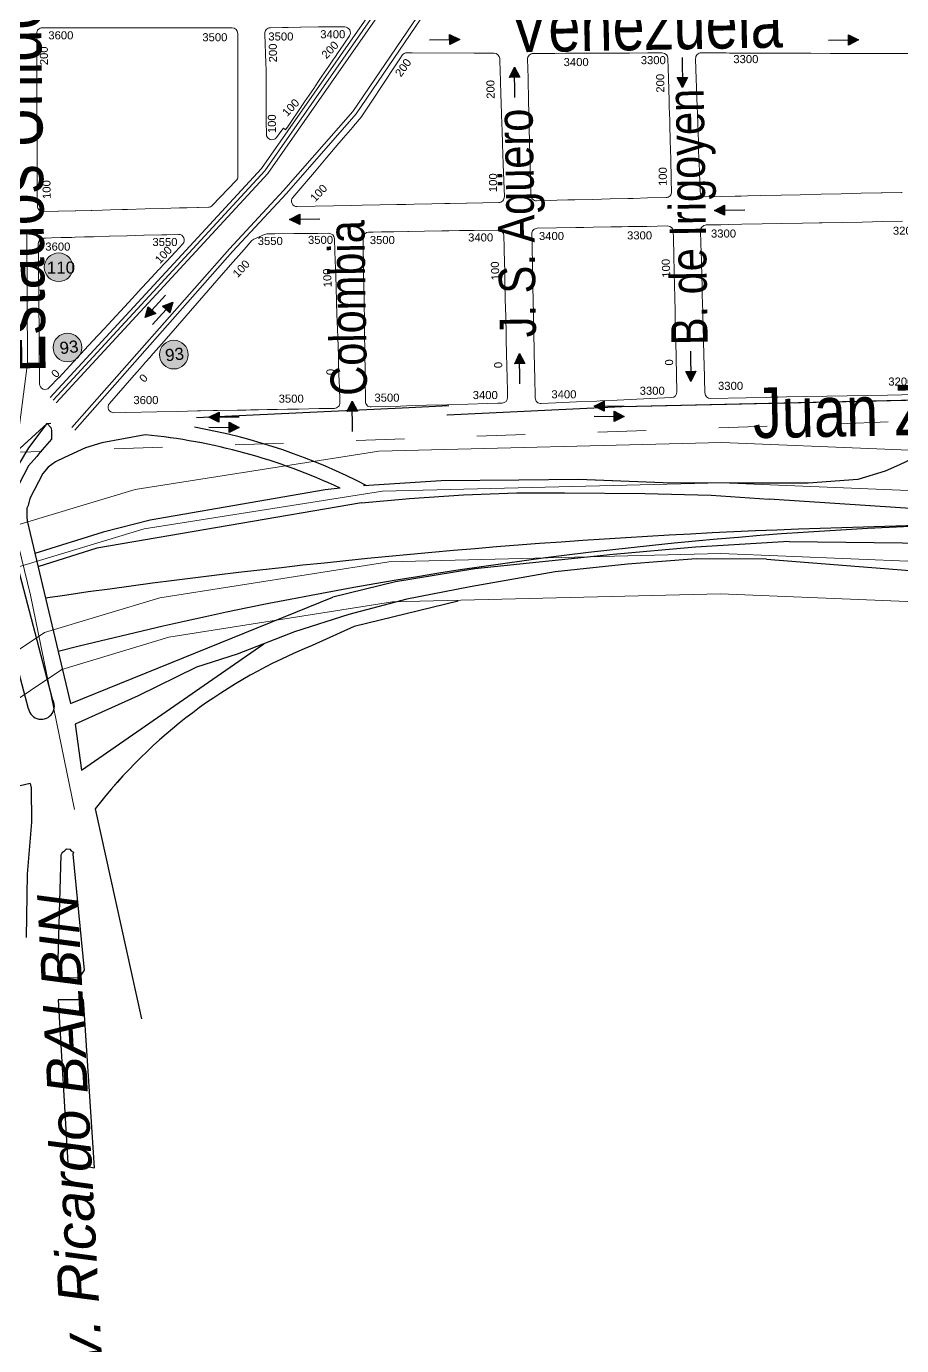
# Model space of a CAD drawing. Header units: millimetres. Extents: x 11558 to 23675, y 49449 to 61482.
# Drawn here: x 16971 to 17405, y 52905 to 53560 of the extents above; entities that cross this region are included whole.
import ezdxf

# ---------------------------------------------------------------- set-up
doc = ezdxf.new("R2010")
doc.units = ezdxf.units.MM
doc.linetypes.add('ACAD_ISO03W100', pattern=[30, 12, -18])
for name, color, linetype in [('0. autopistas', 254, 'Continuous'), ('0. plano base - nombres calles', 22, 'Continuous'), ('0. Plano Base - PLANO', 254, 'Continuous'), ('0. Plano base - sentido calles', 253, 'Continuous'), ('0.BARRIOS - DIVISIÓN', 12, 'ACAD_ISO03W100'), ('7. puesta en valor CC la lucila', 212, 'Continuous'), ('numeración', 7, 'Continuous')]:
    doc.layers.add(name, color=color, linetype=linetype)
for name, color, linetype, true_color in [('Linea 110 - 1 Vuelta', 7, 'Continuous', 0x0000a8), ('Linea 110 - 2 Vuelta', 7, 'Continuous', 0x3838ff), ('Linea 117 ida', 7, 'Continuous', 0x5c5c5c), ('Linea 117 vuelta', 7, 'Continuous', 0xdb0000), ('Linea 28 ida', 7, 'Continuous', 0x1c825b), ('Linea 28 vuelta', 7, 'Continuous', 0x26cd1d), ('Linea 41 Munro', 7, 'Continuous', 0xa3a300), ('Linea 41 San Cristobal', 7, 'Continuous', 0xe67300), ('Linea 67 REGRESO', 7, 'Continuous', 0xe03800), ('Linea 93 IDA', 7, 'Continuous', 0x0f8a48), ('Linea 93 VUELTA', 7, 'Continuous', 0xfecc66)]:
    doc.layers.add(name, color=color, linetype=linetype, true_color=true_color)
doc.layers.get('7. puesta en valor CC la lucila').off()
doc.styles.add('ROMAND', font='', dxfattribs={"width": 4})
doc.styles.get("Standard").update_dxf_attribs({"font": 'arial.ttf'})
doc.styles.get('ROMAND').set_extended_font_data('Arial', italic=True)

# ---------------------------------------------------------------- blocks, each defined once
blk = doc.blocks.new('MANZANAS')
at = {"layer": '0. Plano Base - PLANO', "color": 0, "linetype": 'Continuous', "lineweight": 5}
blk.add_line((5637734.18, 6176172.81), (5637802.72, 6176091), dxfattribs=at)
for points in [[(5637948.34, 6176628.75), (5637948.05, 6176628.59), (5637939.66, 6176623.98), (5637939.26, 6176623.76), (5637930.63, 6176619.03), (5637921.89, 6176614.23), (5637913.12, 6176609.42), (5637904.11, 6176604.47), (5637895.8, 6176599.91), (5637886.89, 6176595.02), (5637881.11, 6176591.85), (5637878.37, 6176590.34), (5637875.77, 6176588.91), (5637869.89, 6176585.69), (5637863, 6176581.9, -0.41118), (5637859.21, 6176582.98), (5637854.63, 6176591.13), (5637852.17, 6176595.5), (5637851.62, 6176596.48), (5637848.7, 6176601.67), (5637847.11, 6176604.5), (5637842.57, 6176612.56), (5637838.34, 6176620.08), (5637836.66, 6176623.07), (5637834.51, 6176626.89), (5637833.8, 6176628.15), (5637831.86, 6176631.6), (5637826.91, 6176640.41, -0.425018), (5637828.07, 6176644.27), (5637838.35, 6176649.56), (5637839.1, 6176649.95), (5637840.57, 6176650.7), (5637849.61, 6176655.36), (5637858.49, 6176659.93), (5637867.56, 6176664.6), (5637876.39, 6176669.15), (5637885.09, 6176673.63), (5637894.21, 6176678.33), (5637903.14, 6176682.93), (5637903.51, 6176683.12), (5637903.83, 6176683.28), (5637912.72, 6176687.86), (5637921.52, 6176692.39)], [(5638013.16, 6176549.75), (5637988.25, 6176536.19), (5637979.59, 6176531.48), (5637970.75, 6176526.67), (5637961.8, 6176521.8), (5637953.07, 6176517.04), (5637944.26, 6176512.25), (5637940.64, 6176510.28), (5637937.72, 6176508.69), (5637937.52, 6176508.58), (5637935.59, 6176507.53), (5637926.71, 6176502.7), (5637911.25, 6176494.28, -0.412095), (5637907.46, 6176495.38), (5637900.56, 6176507.83), (5637898.67, 6176511.25), (5637897.09, 6176514.11), (5637896.24, 6176515.64), (5637894.38, 6176519), (5637892.05, 6176523.22), (5637888.01, 6176530.5), (5637883.85, 6176538.03), (5637881.47, 6176542.31), (5637879.8, 6176545.34), (5637875.68, 6176552.77), (5637871.51, 6176560.3), (5637868.47, 6176565.79, -0.416394), (5637869.58, 6176569.61), (5637870.67, 6176570.2), (5637876, 6176573.1), (5637879.15, 6176574.81), (5637885.19, 6176578.1), (5637893.97, 6176582.88), (5637902.58, 6176587.56), (5637911.55, 6176592.44), (5637918.89, 6176596.43), (5637920.1, 6176597.09), (5637928.89, 6176601.88), (5637937.51, 6176606.56), (5637946.53, 6176611.47), (5637955.21, 6176616.2)]]:
    blk.add_lwpolyline(points, format="xyb", dxfattribs=at)
for points in [[(5637845.69, 6176572.55), (5637837.66, 6176568.13), (5637831.35, 6176564.64), (5637829.46, 6176563.6), (5637829.12, 6176563.42), (5637828.99, 6176563.34), (5637821.32, 6176559.11), (5637813.79, 6176554.95), (5637806.1, 6176550.71), (5637802.97, 6176548.98), (5637798.31, 6176546.42), (5637795.67, 6176544.96), (5637795.55, 6176544.89), (5637789.44, 6176541.52, -0.414527), (5637785.64, 6176542.62), (5637782.23, 6176548.81), (5637777.76, 6176556.93), (5637773.28, 6176565.06), (5637773.24, 6176565.14), (5637769.32, 6176572.26), (5637768.51, 6176573.75), (5637763.17, 6176583.44), (5637761.32, 6176586.8), (5637759.5, 6176590.12), (5637757.5, 6176593.74), (5637753.08, 6176601.76, -0.420021), (5637754.24, 6176605.59), (5637759.2, 6176608.2), (5637763.78, 6176610.6), (5637768.73, 6176613.2), (5637777.78, 6176617.95), (5637778.72, 6176618.44), (5637787.31, 6176622.95), (5637795.78, 6176627.4), (5637796.5, 6176627.77), (5637804.55, 6176632), (5637810.94, 6176635.36, -0.407513), (5637814.69, 6176634.23), (5637817.12, 6176629.85), (5637819.35, 6176625.83), (5637819.54, 6176625.5), (5637824.82, 6176615.97), (5637826.31, 6176613.28), (5637826.35, 6176613.21), (5637827.94, 6176610.34), (5637829.55, 6176607.45), (5637830.07, 6176606.51), (5637830.68, 6176605.41), (5637834.42, 6176598.67), (5637838.96, 6176590.48), (5637843.65, 6176582.01), (5637843.89, 6176581.58), (5637846.78, 6176576.36, -0.414765)], [(5637740.68, 6176595.65), (5637744.24, 6176589.32), (5637744.43, 6176589), (5637745.29, 6176587.46), (5637745.85, 6176586.47), (5637746.74, 6176584.89), (5637747.1, 6176584.26), (5637748.53, 6176581.72), (5637749.15, 6176580.63), (5637754.12, 6176571.78), (5637756.7, 6176567.19), (5637758.1, 6176564.85), (5637761.51, 6176558.64), (5637766.37, 6176550.02), (5637774.3, 6176535.92, -0.418001), (5637773.2, 6176532.09), (5637759.28, 6176524.5), (5637759.18, 6176524.44), (5637751.92, 6176520.48), (5637749.63, 6176519.23), (5637744.01, 6176516.16), (5637736.4, 6176512.01), (5637732.77, 6176510.03), (5637728.84, 6176507.88), (5637721.35, 6176503.8), (5637713.64, 6176499.59), (5637709.05, 6176497.08), (5637685.44, 6176484.2, -0.647081), (5637681.37, 6176487.28), (5637685.07, 6176503.31), (5637687.11, 6176512.15), (5637689.29, 6176521.6), (5637689.35, 6176521.86), (5637690.1, 6176525.09), (5637691.68, 6176531.95), (5637691.81, 6176532.53), (5637693.13, 6176538.21), (5637694.61, 6176552.35), (5637694.67, 6176552.89), (5637696.82, 6176573.35), (5637696.97, 6176574.83, -0.253283), (5637698.48, 6176577.03), (5637699.8, 6176577.71), (5637700.87, 6176578.26), (5637727.98, 6176592.16), (5637736.96, 6176596.76, -0.402715)], [(5637662.97, 6176517.57), (5637662.71, 6176515.38), (5637661.4, 6176515.62), (5637661.19, 6176514.3), (5637660.49, 6176509.91, -0.720749), (5637655.24, 6176509.05), (5637652.34, 6176514.56), (5637651.99, 6176515.23), (5637651.89, 6176515.42), (5637644.43, 6176529.73), (5637644.37, 6176529.82), (5637642.79, 6176532.75), (5637642.31, 6176533.62), (5637642.22, 6176533.79), (5637640.22, 6176537.61), (5637639, 6176539.93), (5637638.89, 6176540.12), (5637636.41, 6176544.46), (5637634.25, 6176548.25), (5637631.55, 6176552.97, -0.420924), (5637632.65, 6176556.83), (5637637.99, 6176559.72), (5637638.64, 6176560.07), (5637640.38, 6176561.01), (5637645.74, 6176563.91), (5637645.93, 6176564.02), (5637653.66, 6176568.2), (5637656.88, 6176569.86), (5637663.78, 6176573.41), (5637665.23, 6176574.16, -0.600641), (5637669.3, 6176571.35), (5637668.26, 6176562.54), (5637668.16, 6176561.69), (5637667.78, 6176558.44), (5637667.65, 6176557.35), (5637667.23, 6176553.76), (5637666.86, 6176550.64), (5637666.77, 6176549.86), (5637666.4, 6176546.72), (5637666.11, 6176544.24), (5637665.79, 6176541.54), (5637665.61, 6176540.04), (5637664.67, 6176532.03), (5637664.39, 6176529.62)], [(5637893.85, 6176485.73), (5637878.89, 6176477.05), (5637870.43, 6176472.15), (5637863.19, 6176467.95), (5637861.73, 6176467.1), (5637853.03, 6176462.06), (5637844.19, 6176456.93), (5637837.83, 6176453.24, -0.420722), (5637833.97, 6176454.31), (5637833.01, 6176456.06), (5637829.7, 6176462.11), (5637828.98, 6176463.44), (5637828.86, 6176463.65), (5637826.96, 6176467.13), (5637822.6, 6176475.11), (5637814.52, 6176489.87), (5637810.33, 6176497.54), (5637807.9, 6176501.97), (5637806.05, 6176505.36), (5637803.72, 6176509.62), (5637801.99, 6176512.77), (5637798.36, 6176519.41), (5637797.74, 6176520.56), (5637794.9, 6176525.74, -0.415212), (5637796.02, 6176529.55), (5637812.85, 6176538.68), (5637816.37, 6176540.59), (5637820.46, 6176542.81), (5637828.12, 6176546.96), (5637832.82, 6176549.51), (5637835.85, 6176551.15), (5637838.52, 6176552.6), (5637838.69, 6176552.69), (5637839.91, 6176553.35), (5637841.71, 6176554.33), (5637843.85, 6176555.49), (5637852.81, 6176560.35, -0.413669), (5637856.6, 6176559.23), (5637857.25, 6176558.04), (5637857.59, 6176557.43), (5637859.31, 6176554.3), (5637861.26, 6176550.74), (5637861.66, 6176550.01), (5637863.55, 6176546.56), (5637865.12, 6176543.71), (5637867.69, 6176539.03), (5637868.36, 6176537.97), (5637869.94, 6176535.03), (5637871.96, 6176531.25), (5637876.04, 6176523.83), (5637876.73, 6176522.57), (5637880.17, 6176516.32), (5637881.3, 6176514.26), (5637882.63, 6176511.84), (5637884.52, 6176508.4), (5637885.09, 6176507.37), (5637886, 6176505.7), (5637886.8, 6176504.24), (5637894.9, 6176489.5, -0.407418)], [(5637652.65, 6176481.69), (5637647.77, 6176465.29, -0.196279), (5637646.45, 6176463.64), (5637642.17, 6176461.27), (5637641.77, 6176461.04), (5637637.08, 6176458.44), (5637634.19, 6176456.84), (5637633.98, 6176456.72), (5637626.43, 6176452.53), (5637619.01, 6176448.41), (5637611.4, 6176444.19), (5637609.09, 6176442.9), (5637603.91, 6176440.03), (5637600.33, 6176438.04), (5637595.94, 6176435.61), (5637595.54, 6176435.39), (5637588.94, 6176431.72), (5637588.66, 6176431.57), (5637581.36, 6176427.51), (5637581.07, 6176427.35), (5637574.76, 6176423.85, -0.421153), (5637570.92, 6176425), (5637569.5, 6176427.7), (5637569.06, 6176428.55), (5637568.21, 6176430.17), (5637568.05, 6176430.46), (5637565.69, 6176434.98), (5637565.4, 6176435.55), (5637561.43, 6176443.1), (5637557.68, 6176450.24), (5637557.28, 6176451.01), (5637553.57, 6176458.08), (5637549.73, 6176465.39), (5637549.17, 6176466.47), (5637545.63, 6176473.22), (5637545.05, 6176474.32), (5637541.17, 6176481.72), (5637538.32, 6176487.15), (5637531.13, 6176500.86, -0.41527), (5637532.32, 6176504.65), (5637536.6, 6176506.88), (5637543.12, 6176510.26), (5637549.49, 6176513.58), (5637550.42, 6176514.06), (5637555.74, 6176516.83), (5637555.82, 6176516.87), (5637558.44, 6176518.23), (5637563.29, 6176520.75), (5637566.11, 6176522.22), (5637573.77, 6176526.2), (5637578.82, 6176528.82), (5637581.63, 6176530.29), (5637583.22, 6176531.11), (5637586.97, 6176533.06), (5637589.15, 6176534.19), (5637596.77, 6176538.16), (5637599.83, 6176539.75), (5637602.65, 6176541.21), (5637603.79, 6176541.81), (5637604.55, 6176542.2), (5637615.8, 6176548.05, -0.413918), (5637619.57, 6176546.86), (5637623.81, 6176538.72), (5637624.18, 6176538.01), (5637624.35, 6176537.7), (5637625.38, 6176535.72), (5637629.34, 6176528.11), (5637633.26, 6176520.59), (5637635.73, 6176515.86), (5637637.26, 6176512.92), (5637641.32, 6176505.12), (5637643.39, 6176501.16), (5637652.45, 6176483.78, -0.194749)], [(5637759.93, 6176414.05), (5637754.5, 6176424.29), (5637753.19, 6176426.74), (5637752.57, 6176427.9), (5637749.06, 6176434.43), (5637747.82, 6176436.72), (5637747.15, 6176437.96), (5637745.14, 6176441.71), (5637742.16, 6176447.24), (5637741, 6176449.4), (5637737.09, 6176456.66), (5637732.74, 6176464.74), (5637730.11, 6176469.62), (5637728.68, 6176472.28), (5637726.79, 6176475.79), (5637725.02, 6176479.07), (5637724.51, 6176480.02), (5637721.56, 6176485.5, -0.413707), (5637722.69, 6176489.29), (5637724.59, 6176490.32), (5637728.34, 6176492.34), (5637732.68, 6176494.69), (5637733.64, 6176495.21), (5637733.7, 6176495.24), (5637739.83, 6176498.56), (5637740.1, 6176498.71), (5637747.03, 6176502.45), (5637754.63, 6176506.56), (5637757.74, 6176508.24), (5637762.28, 6176510.69), (5637768.58, 6176514.1), (5637778.88, 6176519.67), (5637779.2, 6176519.84, -0.4124), (5637782.99, 6176518.72), (5637785.82, 6176513.55), (5637789.91, 6176506.09), (5637791.13, 6176503.88), (5637794.13, 6176498.41), (5637798.21, 6176490.96), (5637802.34, 6176483.45), (5637806.55, 6176475.78), (5637808.57, 6176472.09), (5637810.44, 6176468.69), (5637810.53, 6176468.52), (5637814.97, 6176460.42), (5637816.27, 6176458.05), (5637820.84, 6176449.72), (5637821.62, 6176448.29, -0.412462), (5637820.53, 6176444.5), (5637818.65, 6176443.45), (5637814.15, 6176440.95), (5637805.73, 6176436.26), (5637796.59, 6176431.18), (5637787.78, 6176426.28), (5637779.29, 6176421.55), (5637776.43, 6176419.96), (5637763.77, 6176412.91, -0.420007)], [(5637747.91, 6176403.88), (5637741.12, 6176400.19), (5637732.23, 6176395.35), (5637730.2, 6176394.25), (5637727.49, 6176392.77), (5637723.18, 6176390.43), (5637718.55, 6176387.91), (5637714.83, 6176385.88), (5637714.65, 6176385.79), (5637711.38, 6176384.01), (5637709.32, 6176382.89), (5637706.41, 6176381.31), (5637705.72, 6176380.93), (5637697.01, 6176376.19), (5637695.04, 6176375.12), (5637689.5, 6176372.1), (5637688.21, 6176371.4), (5637679.59, 6176366.7), (5637670.6, 6176361.76), (5637657.14, 6176354.36), (5637651.88, 6176351.48, -0.652504), (5637647.81, 6176354.59), (5637652.23, 6176372.68), (5637652.8, 6176375.04), (5637653.63, 6176378.42), (5637654.25, 6176380.98), (5637655.08, 6176384.35), (5637655.21, 6176384.89), (5637657.56, 6176394.53), (5637659.96, 6176404.36), (5637662.29, 6176413.89), (5637664.67, 6176423.64), (5637667.02, 6176433.28), (5637669.46, 6176443.27), (5637671.89, 6176453.24), (5637673.26, 6176458.86, -0.107711), (5637673.79, 6176459.93), (5637674.37, 6176460.67), (5637676.61, 6176463.51), (5637677.41, 6176464.52, -0.104938), (5637678.31, 6176465.27), (5637681.76, 6176467.08), (5637690.09, 6176471.52), (5637693.42, 6176473.3), (5637699.13, 6176476.34), (5637700.8, 6176477.23), (5637705.4, 6176479.68, -0.407589), (5637709.15, 6176478.58), (5637712.25, 6176473.07), (5637716.48, 6176465.55), (5637720.58, 6176458.26), (5637724.85, 6176450.67), (5637727.31, 6176446.29), (5637729.35, 6176442.68), (5637731.12, 6176439.53), (5637733.23, 6176435.77), (5637737.68, 6176427.86), (5637739.68, 6176424.31), (5637741.68, 6176420.75), (5637744.37, 6176415.97), (5637744.83, 6176415.14, -0.000025), (5637744.84, 6176415.14), (5637749.01, 6176407.71, -0.418315)], [(5637612.51, 6176347.25), (5637603.42, 6176364.39), (5637603.2, 6176364.81), (5637599.86, 6176371.11), (5637599.43, 6176371.91), (5637599.26, 6176372.23), (5637599, 6176372.73), (5637595.41, 6176379.48), (5637595.27, 6176379.75), (5637595.05, 6176380.17), (5637594.77, 6176380.7), (5637591.73, 6176386.42), (5637591.39, 6176387.06), (5637591.3, 6176387.24), (5637587.11, 6176395.14), (5637586.11, 6176397.02), (5637583.15, 6176402.6), (5637579.96, 6176408.61, -0.408579), (5637581.08, 6176412.37), (5637581.76, 6176412.74), (5637584.38, 6176414.2), (5637588.55, 6176416.52), (5637592.63, 6176418.79), (5637593.25, 6176419.13), (5637594.62, 6176419.89), (5637598.74, 6176422.19), (5637602.29, 6176424.16), (5637602.58, 6176424.32), (5637609.37, 6176428.1), (5637609.64, 6176428.25), (5637617.05, 6176432.36), (5637617.28, 6176432.49), (5637624.45, 6176436.48), (5637624.67, 6176436.6), (5637632.21, 6176440.79), (5637634.43, 6176442.02), (5637639.56, 6176444.84, -0.664323), (5637643.6, 6176441.63), (5637642.15, 6176436.42), (5637640.43, 6176430.17), (5637639.94, 6176428.38), (5637639.23, 6176425.81), (5637639.2, 6176425.69), (5637639.17, 6176425.57), (5637639.12, 6176425.38), (5637638.97, 6176424.84), (5637637.47, 6176419.39), (5637637.36, 6176419), (5637636.82, 6176417.02), (5637635.56, 6176412.43), (5637634.52, 6176408.65), (5637632.28, 6176400.49), (5637629.9, 6176391.85), (5637627.53, 6176383.24), (5637627.18, 6176381.95), (5637625.36, 6176375.33), (5637619.65, 6176354.39), (5637619.59, 6176354.4), (5637617.68, 6176347.79, -0.673987)]]:
    blk.add_lwpolyline(points, format="xyb", close=True, dxfattribs=at)
for points in [[(5637670.64, 6176348.94), (5637653.46, 6176335.54), (5637647.45, 6176329.55), (5637640.45, 6176320.56), (5637637.44, 6176316.56), (5637635.44, 6176312.56), (5637634.43, 6176308.56), (5637634.42, 6176294.56), (5637635.42, 6176291.06), (5637635.42, 6176289.56), (5637637.41, 6176285.56), (5637638.41, 6176284.06), (5637699.29, 6176213.5), (5637790.45, 6176320.41), (5637814.47, 6176341.39), (5637846.49, 6176365.36), (5637904.03, 6176403.3), (5637938.55, 6176425.27), (5637978.57, 6176449.23), (5638266.28, 6176594.29)], [(5637799, 6176426.69), (5637874.09, 6176470.33), (5638010.66, 6176545.2), (5638014.66, 6176543.19), (5638016.16, 6176541.19), (5638016.66, 6176538.19), (5638019.65, 6176532.19), (5638019.65, 6176529.69), (5638018.65, 6176526.19), (5638017.64, 6176520.19), (5638015.64, 6176516.19), (5638009.63, 6176508.2), (5638004.62, 6176502.2), (5637994.61, 6176492.21), (5637973.6, 6176479.23), (5637942.58, 6176463.26), (5637909.57, 6176446.29), (5637871.55, 6176428.33), (5637845.54, 6176414.36), (5637811.52, 6176396.39), (5637778.5, 6176376.42)], [(5638089.64, 6176520.12), (5637960.08, 6176463.25), (5637933.57, 6176451.77), (5637904.06, 6176437.3), (5637868.54, 6176419.33), (5637847.53, 6176408.35), (5637824.52, 6176395.38), (5637801.51, 6176381.4), (5637781.49, 6176368.42), (5637675.41, 6176288.02), (5637653.69, 6176266.34)], [(5638111.62, 6176495.1), (5637972.56, 6176436.23), (5637941.54, 6176420.26), (5637912.53, 6176402.29), (5637882.51, 6176382.32), (5637848.48, 6176356.35), (5637823.46, 6176336.38), (5637801.44, 6176316.4), (5637781.42, 6176296.42), (5637761.4, 6176273.44), (5637746.39, 6176258.45), (5637727.36, 6176232.47), (5637706.09, 6176205.62), (5637719.4, 6176186.69), (5637770.73, 6176284.15)], [(5637797.69, 6176431.23), (5637777.64, 6176419.48), (5637689.42, 6176368.11)], [(5637768.72, 6176370.02), (5637762.49, 6176365.94), (5637692.44, 6176312.51), (5637674.42, 6176296.52), (5637649.29, 6176271.44)], [(5637846.47, 6176347.36), (5637806.44, 6176312.39), (5637792.42, 6176294.41)], [(5637626.46, 6176332.57), (5637624.96, 6176331.57), (5637611.42, 6176294.58)], [(5637682, 6176201.65), (5637659.35, 6176226.54), (5637624.4, 6176271.57), (5637621.41, 6176283.57), (5637621.42, 6176298.57), (5637622.44, 6176316.57), (5637624.96, 6176331.57), (5637627.46, 6176330.57), (5637628.45, 6176329.57), (5637630.45, 6176325.57), (5637628.44, 6176317.07), (5637627.94, 6176314.57), (5637626.43, 6176308.57), (5637626.42, 6176298.57), (5637627.92, 6176295.57), (5637627.92, 6176291.57), (5637630.41, 6176281.57), (5637634.4, 6176274.56), (5637634.9, 6176272.56), (5637690.18, 6176211.45)], [(5637653.26, 6176129.54), (5637699.91, 6176169.13), (5637701.3, 6176167.5), (5637709.28, 6176152.49), (5637719.26, 6176128.48), (5637733.23, 6176100.47)]]:
    blk.add_lwpolyline(points, dxfattribs=at)
for points in [[(5637887.68, 6176482.15), (5637887.68, 6176482.15)], [(5637754.99, 6176092.83), (5637729.79, 6176144.86), (5637729.8, 6176146.36), (5637730.3, 6176147.36), (5637730.8, 6176148.61), (5637732.3, 6176149.36), (5637733.3, 6176148.86), (5637734.55, 6176148.85), (5637734.8, 6176147.85), (5637766.25, 6176099.32), (5637766, 6176096.32), (5637765.24, 6176094.32), (5637757.74, 6176090.83), (5637756.74, 6176091.33)], [(5637803.27, 6176010.61), (5637816.1, 6176014.58), (5637772.85, 6176086.1), (5637761.66, 6176080.29)]]:
    blk.add_lwpolyline(points, close=True, dxfattribs=at)
for centre, radius, start, end in [((5639692.48, 6173440.39), 3468.71, 114.44965, 125.78562), ((5639049.85, 6174701.79), 2053.7, 112.64845, 131.76481), ((5637780.08, 6176078.44), 298.8, 90.04465, 107.40087), ((5637780.08, 6176078.44), 291.8, 92.23182, 112.02905), ((5637987.39, 6176126.29), 257.44, 139.2287, 169.58771), ((5637687.05, 6176205.74), 6.5, 218.99981, 61.3177)]:
    blk.add_arc(centre, radius, start, end, dxfattribs=at)
blk = doc.blocks.new('93 ida')
at = {"layer": 'Linea 93 IDA', "lineweight": 211, "true_color": 0xededed}
h = blk.add_hatch(color=7, dxfattribs=at)
h.dxf.hatch_style = 1
edge = h.paths.add_edge_path()
edge.add_arc((0, 0), 7.11, 0, 360)
at = {"layer": 'Linea 93 IDA', "lineweight": 9}
blk.add_circle((0, 0), 7.11, dxfattribs=at)
at = {"layer": 'Linea 93 IDA', "lineweight": 15, "insert": (-4.61, 2.59), "char_height": 6, "attachment_point": 1, "rotation": 6.47877}
blk.add_mtext_dynamic_manual_height_columns('93', width=16.4579, gutter_width=12.5, heights=[0], dxfattribs=at)
blk = doc.blocks.new('93 vuelta')
at = {"layer": 'Linea 93 VUELTA', "lineweight": 211, "true_color": 0xededed}
h = blk.add_hatch(color=7, dxfattribs=at)
h.dxf.hatch_style = 1
edge = h.paths.add_edge_path()
edge.add_arc((0, 0), 7.11, 0, 360)
at = {"layer": 'Linea 93 VUELTA', "color": 31, "lineweight": 9, "true_color": 0xfecc66}
blk.add_circle((0, 0), 7.11, dxfattribs=at)
at = {"layer": 'Linea 93 VUELTA', "color": 31, "lineweight": 15, "true_color": 0xfecc66, "insert": (-4.23, 2.64), "char_height": 6, "attachment_point": 1, "rotation": 6.47877}
blk.add_mtext_dynamic_manual_height_columns('93', width=16.4579, gutter_width=12.5, heights=[0], dxfattribs=at)
blk = doc.blocks.new('110 1 ida')
at = {"layer": 'Linea 110 - 1 Vuelta', "lineweight": 211, "true_color": 0xededed}
h = blk.add_hatch(color=7, dxfattribs=at)
h.dxf.hatch_style = 1
edge = h.paths.add_edge_path()
edge.add_arc((0, 0), 7.11, 0, 360)
at = {"layer": 'Linea 110 - 1 Vuelta', "lineweight": 9}
blk.add_circle((0, 0), 7.11, dxfattribs=at)
at = {"layer": 'Linea 110 - 1 Vuelta', "lineweight": 15, "insert": (-5.85, 2.85), "char_height": 6, "attachment_point": 1}
blk.add_mtext_dynamic_manual_height_columns('110', width=16.4579, gutter_width=12.5, heights=[0], dxfattribs=at)

msp = doc.modelspace()

# ---------------------------------------------------------------- hatches: boundary and pattern name
at = {"layer": '0. Plano base - sentido calles', "linetype": 'Continuous', "lineweight": 25, "ltscale": 2, "true_color": 0x1a1a1a}
h = msp.add_hatch(color=250, dxfattribs=at)
h.dxf.hatch_style = 1
h.paths.add_polyline_path([(17185.6, 53553.09), (17180.56, 53555.51), (17180.6, 53553.01)])
h.paths.add_polyline_path([(17185.6, 53553.09), (17180.6, 53553.01), (17180.64, 53550.51)])
h = msp.add_hatch(color=250, dxfattribs=at)
h.dxf.hatch_style = 1
h.paths.add_polyline_path([(17383.46, 53552.81), (17378.44, 53555.25), (17378.46, 53552.75)])
h.paths.add_polyline_path([(17383.46, 53552.81), (17378.46, 53552.75), (17378.49, 53550.25)])
h = msp.add_hatch(color=250, dxfattribs=at)
h.dxf.hatch_style = 1
h.paths.add_polyline_path([(17212.79, 53539.24), (17210.35, 53534.21), (17212.85, 53534.24)])
h.paths.add_polyline_path([(17212.79, 53539.24), (17212.85, 53534.24), (17215.35, 53534.27)])
h = msp.add_hatch(color=250, dxfattribs=at)
h.dxf.hatch_style = 1
h.paths.add_polyline_path([(17296.08, 53529.13), (17298.51, 53534.17), (17296.01, 53534.13)])
h.paths.add_polyline_path([(17296.08, 53529.13), (17296.01, 53534.13), (17293.51, 53534.1)])
h = msp.add_hatch(color=250, dxfattribs=at)
h.dxf.hatch_style = 1
h.paths.add_polyline_path([(17101.26, 53463.72), (17106.28, 53461.27), (17106.26, 53463.77)])
h.paths.add_polyline_path([(17101.26, 53463.72), (17106.26, 53463.77), (17106.23, 53466.27)])
h = msp.add_hatch(color=250, dxfattribs=at)
h.dxf.hatch_style = 1
h.paths.add_polyline_path([(17311.97, 53468.22), (17317, 53465.77), (17316.97, 53468.27)])
h.paths.add_polyline_path([(17311.97, 53468.22), (17316.97, 53468.27), (17316.95, 53470.77)])
h = msp.add_hatch(color=250, dxfattribs=at)
h.dxf.hatch_style = 1
h.paths.add_polyline_path([(17029.59, 53415.02), (17034.81, 53417.03), (17032.96, 53418.71)])
h.paths.add_polyline_path([(17029.59, 53415.02), (17032.96, 53418.71), (17031.11, 53420.4)])
h = msp.add_hatch(color=250, dxfattribs=at)
h.dxf.hatch_style = 1
h.paths.add_polyline_path([(17043.39, 53422.73), (17038.18, 53420.72), (17040.02, 53419.04)])
h.paths.add_polyline_path([(17043.39, 53422.73), (17040.02, 53419.04), (17041.87, 53417.36)])
h = msp.add_hatch(color=250, dxfattribs=at)
h.dxf.hatch_style = 1
h.paths.add_polyline_path([(17215.31, 53397.18), (17212.87, 53392.15), (17215.37, 53392.18)])
h.paths.add_polyline_path([(17215.31, 53397.18), (17215.37, 53392.18), (17217.87, 53392.21)])
h = msp.add_hatch(color=250, dxfattribs=at)
h.dxf.hatch_style = 1
h.paths.add_polyline_path([(17300.29, 53383.34), (17302.72, 53388.38), (17300.22, 53388.34)])
h.paths.add_polyline_path([(17300.29, 53383.34), (17300.22, 53388.34), (17297.72, 53388.31)])
h = msp.add_hatch(color=250, dxfattribs=at)
h.dxf.hatch_style = 1
h.paths.add_polyline_path([(17132.31, 53373.54), (17129.86, 53368.51), (17132.36, 53368.54)])
h.paths.add_polyline_path([(17132.31, 53373.54), (17132.36, 53368.54), (17134.86, 53368.57)])
h = msp.add_hatch(color=250, dxfattribs=at)
h.dxf.hatch_style = 1
h.paths.add_polyline_path([(17252.24, 53371.05), (17257.23, 53368.53), (17257.24, 53371.03)])
h.paths.add_polyline_path([(17252.24, 53371.05), (17257.24, 53371.03), (17257.25, 53373.53)])
h = msp.add_hatch(color=250, dxfattribs=at)
h.dxf.hatch_style = 1
h.paths.add_polyline_path([(17061.21, 53365.63), (17066.2, 53363.11), (17066.21, 53365.61)])
h.paths.add_polyline_path([(17061.21, 53365.63), (17066.21, 53365.61), (17066.22, 53368.11)])
h = msp.add_hatch(color=250, dxfattribs=at)
h.dxf.hatch_style = 1
h.paths.add_polyline_path([(17267.22, 53366), (17262.23, 53368.52), (17262.22, 53366.02)])
h.paths.add_polyline_path([(17267.22, 53366), (17262.22, 53366.02), (17262.21, 53363.52)])
h = msp.add_hatch(color=250, dxfattribs=at)
h.dxf.hatch_style = 1
h.paths.add_polyline_path([(17076.19, 53360.57), (17071.2, 53363.09), (17071.19, 53360.59)])
h.paths.add_polyline_path([(17076.19, 53360.57), (17071.19, 53360.59), (17071.18, 53358.09)])

# ---------------------------------------------------------------- linework, layer by layer
at = {"layer": '0. autopistas'}
for p, q in [((17421.76, 53374.27), (17266.05, 53370.79)), ((17157.02, 53370.13), (17055.05, 53365.22)), ((17180.23, 53371.32), (17157.02, 53370.13)), ((17266.05, 53370.79), (17179.3, 53366.69)), ((16981, 53362.52), (16951.94, 53335.94)), ((16971.86, 53350.37), (16981, 53362.52)), ((16981, 53362.52), (16982.8, 53362.72)), ((16981, 53362.52), (16982.76, 53360.48)), ((16982.76, 53360.48), (16983.18, 53359.13)), ((16983.11, 53354.66), (16977.41, 53348.04)), ((16983.18, 53359.13), (16983.11, 53354.66)), ((17029.55, 53356.87), (17008.13, 53352.91)), ((16962.66, 53334.87), (16971.86, 53350.37)), ((16977.41, 53348.04), (16975.81, 53346.06)), ((17000.04, 53350.35), (16989.67, 53345.61)), ((17008.13, 53352.91), (17000.04, 53350.35)), ((16971.71, 53341.43), (16967.09, 53332.56)), ((16975.81, 53346.06), (16971.71, 53341.43)), ((16981.54, 53340.82), (16978.81, 53337.73)), ((16985.16, 53343.44), (16981.54, 53340.82)), ((16989.67, 53345.61), (16985.16, 53343.44)), ((17403.79, 53341.91), (17396.58, 53338.9)), ((17412.8, 53346.23), (17403.79, 53341.91)), ((16978.81, 53337.73), (16972.34, 53325.32)), ((17176.44, 53334.03), (17137.93, 53331.53)), ((17214.91, 53334.29), (17176.44, 53334.03)), ((17244.44, 53334.7), (17214.91, 53334.29)), ((17286.46, 53333.11), (17244.44, 53334.7)), ((17383.09, 53334.65), (17358.46, 53332.82)), ((17396.58, 53338.9), (17383.09, 53334.65)), ((17118.89, 53329.61), (17032.1, 53314.49)), ((17126.3, 53330.36), (17118.89, 53329.61)), ((17160.64, 53325.34), (17187.51, 53327.14)), ((17187.51, 53327.14), (17213.91, 53328.04)), ((17213.91, 53328.04), (17237.62, 53328.1)), ((17237.62, 53328.1), (17277.42, 53327.67)), ((17277.42, 53327.67), (17310.28, 53326.9)), ((17323.58, 53332.95), (17286.46, 53333.11)), ((17310.28, 53326.9), (17339.1, 53324.86)), ((17358.46, 53332.82), (17323.58, 53332.95)), ((16970.92, 53320.42), (16970.84, 53315.95)), ((16971.61, 53321.75), (16970.92, 53320.42)), ((16972.34, 53325.32), (16971.61, 53321.75)), ((17136.9, 53323.05), (17005.7, 53300.61)), ((17136.9, 53323.05), (17160.64, 53325.34)), ((17480.28, 53315.6), (17339.1, 53324.86)), ((16970.84, 53315.95), (16971.04, 53314.16)), ((16971.04, 53314.16), (16992.53, 53223.48)), ((17032.1, 53314.49), (17008.74, 53308.61)), ((17008.74, 53308.61), (16974.88, 53297.94)), ((16962.62, 53305.57), (16983.5, 53225.86)), ((17005.7, 53300.61), (16976.43, 53291.39)), ((17302.48, 53301.09), (17261.72, 53297.51)), ((17349.04, 53303.9), (17302.48, 53301.09)), ((17349.04, 53303.9), (17671.23, 53299.98)), ((17261.72, 53297.51), (17193.16, 53290.37)), ((17302.83, 53295.27), (17268.79, 53292.7)), ((17337.71, 53295.14), (17302.83, 53295.27)), ((17337.71, 53295.14), (17488.25, 53283.27)), ((17193.16, 53290.37), (17153.7, 53283.86)), ((17232.95, 53288.82), (17190.78, 53281.46)), ((17268.79, 53292.7), (17232.95, 53288.82)), ((17153.7, 53283.86), (17122.71, 53276.32)), ((17190.78, 53281.46), (17159.37, 53275.27)), ((16992.53, 53223.48), (17122.71, 53276.32)), ((17159.37, 53275.27), (17130.62, 53267.69)), ((17184.85, 53274.4), (17133.21, 53261.84)), ((17130.62, 53267.69), (17103.64, 53259.19)), ((17133.21, 53261.84), (17112.48, 53252.34)), ((17103.64, 53259.19), (17075.28, 53248.03)), ((16971.73, 53220.93), (16963.1, 53253.46)), ((16998.01, 53190.42), (17088.5, 53253.23)), ((17075.28, 53248.03), (17055.05, 53241.65)), ((17055.05, 53241.65), (17026.19, 53227.37)), ((17026.19, 53227.37), (16994.93, 53213.35)), ((16994.93, 53213.35), (16998.01, 53190.42)), ((16972.62, 53183.82), (16912.98, 53170.2)), ((16972.62, 53183.82), (16973.1, 53181.73)), ((16973.1, 53181.73), (16973.27, 53164.73)), ((17004.74, 53171.29), (17027.84, 53067.08)), ((16973.27, 53164.73), (16971.06, 53138.82)), ((16988.65, 53149.83), (16989.55, 53150.49)), ((16989.55, 53150.49), (16990.57, 53151.37)), ((16990.57, 53151.37), (16992.25, 53151.34)), ((16992.25, 53151.34), (16992.91, 53150.43)), ((16992.91, 53150.43), (16994.02, 53149.86)), ((16986.33, 53090.72), (16987.96, 53148.5)), ((16987.96, 53148.5), (16988.65, 53149.83)), ((16994.02, 53149.86), (16993.78, 53148.85)), ((16993.78, 53148.85), (16999.31, 53091.29)), ((16971.06, 53138.82), (16970.54, 53107.52)), ((16999.31, 53091.29), (16997.7, 53088.74)), ((16987.19, 53088.58), (16986.33, 53090.72)), ((16987.85, 53087.68), (16987.19, 53088.58)), ((16996.12, 53087.32), (16987.85, 53087.68)), ((16997.7, 53088.74), (16996.12, 53087.32)), ((16986.46, 53076.52), (16991.26, 52995.5)), ((16999.07, 53076.52), (16986.46, 53076.52)), ((17004.48, 52993.1), (16999.07, 53076.52)), ((16991.26, 52995.5), (17004.48, 52993.1))]:
    msp.add_line(p, q, dxfattribs=at)
for centre, radius, start, end in [((17001.96, 53066.38), 298.8, 62.591, 79.94722), ((17001.96, 53066.38), 291.8, 64.77816, 84.5754), ((17482.77, 49843.74), 3468.71, 86.996, 98.33197), ((17494.05, 51259.36), 2053.7, 85.19479, 104.31115), ((17207.98, 53013.26), 257.44, 111.77505, 142.13406), ((16978.1, 53222.23), 6.5, 191.54616, 33.86405)]:
    msp.add_arc(centre, radius, start, end, dxfattribs=at)
at = {"layer": '0. Plano base - sentido calles', "color": 250, "linetype": 'Continuous', "lineweight": 25, "ltscale": 2, "true_color": 0x1a1a1a}
for points in [[(17170.61, 53552.84), (17185.6, 53553.09), (17180.64, 53550.51), (17180.56, 53555.51), (17185.6, 53553.09)], [(17368.46, 53552.64), (17383.46, 53552.81), (17378.49, 53550.25), (17378.44, 53555.25), (17383.46, 53552.81)], [(17295.87, 53544.13), (17296.08, 53529.13), (17293.51, 53534.1), (17298.51, 53534.17), (17296.08, 53529.13)], [(17212.97, 53524.24), (17212.79, 53539.24), (17215.35, 53534.27), (17210.35, 53534.21), (17212.79, 53539.24)], [(17116.26, 53463.87), (17101.26, 53463.72), (17106.23, 53466.27), (17106.28, 53461.27), (17101.26, 53463.72)], [(17326.97, 53468.37), (17311.97, 53468.22), (17316.95, 53470.77), (17317, 53465.77), (17311.97, 53468.22)], [(17039.7, 53426.1), (17029.59, 53415.02), (17031.11, 53420.4), (17034.81, 53417.03), (17029.59, 53415.02)], [(17033.29, 53411.65), (17043.39, 53422.73), (17041.87, 53417.36), (17038.18, 53420.72), (17043.39, 53422.73)], [(17215.49, 53382.18), (17215.31, 53397.18), (17217.87, 53392.21), (17212.87, 53392.15), (17215.31, 53397.18)], [(17300.08, 53398.34), (17300.29, 53383.34), (17297.72, 53388.31), (17302.72, 53388.38), (17300.29, 53383.34)], [(17132.48, 53358.54), (17132.31, 53373.54), (17134.86, 53368.57), (17129.86, 53368.51), (17132.31, 53373.54)], [(17267.24, 53371), (17252.24, 53371.05), (17257.25, 53373.53), (17257.23, 53368.53), (17252.24, 53371.05)], [(17076.21, 53365.57), (17061.21, 53365.63), (17066.22, 53368.11), (17066.2, 53363.11), (17061.21, 53365.63)], [(17252.22, 53366.05), (17267.22, 53366), (17262.21, 53363.52), (17262.23, 53368.52), (17267.22, 53366)], [(17061.19, 53360.63), (17076.19, 53360.57), (17071.18, 53358.09), (17071.2, 53363.09), (17076.19, 53360.57)]]:
    msp.add_lwpolyline(points, dxfattribs=at)
at = {"layer": '0.BARRIOS - DIVISIÓN', "color": 14, "lineweight": 18, "ltscale": 2}
msp.add_lwpolyline([(16143.57, 52644.27), (16954.31, 53347.77), (17515.76, 53367.33), (17538.11, 53382.21), (17659.73, 53390.45), (17637.92, 53679.7), (17639.89, 53799.72), (17625.59, 53940.22), (17597.55, 54075.9), (17579.24, 54125.09), (17580.44, 54241.86), (17585.92, 54374.44), (14987.64, 54310.9)], dxfattribs=at)
at = {"layer": 'Linea 110 - 1 Vuelta', "lineweight": 15}
msp.add_lwpolyline([(16994.6, 53170.95), (16972.72, 53277.24), (16965.21, 53307.86, -0.110618), (16964.09, 53337.36), (16971.17, 53392.39), (16970.87, 53457.14), (16961.6, 53460.15), (16779.15, 53456.47), (16637.46, 53456.21), (16322.54, 53449.46), (16141.1, 53444.38), (15865.44, 53438.31), (15678.43, 53434.46), (15459.52, 53429.23)], format="xyb", dxfattribs=at)
at = {"layer": 'Linea 117 ida', "lineweight": 15}
msp.add_lwpolyline([(18877.19, 53361.74), (18770.35, 53364.6), (18678.3, 53366.54), (18567.06, 53368.49), (18502.78, 53367.52), (18394.42, 53374.76), (18317.43, 53374.12), (18240.14, 53373.48), (18102.99, 53369.86), (17914.36, 53350.56), (17767.89, 53348.04), (17477.23, 53346.4), (17315.6, 53352.99), (17145.51, 53348.79), (17024.63, 53329.77), (16955.93, 53309), (16833.1, 53226.8), (16693.51, 53088.07), (16519.32, 52930.65)], dxfattribs=at)
at = {"layer": 'Linea 117 vuelta', "lineweight": 15}
msp.add_lwpolyline([(18877.03, 53286.72), (18768.56, 53289.62), (18676.85, 53291.55), (18566.97, 53293.48), (18500.84, 53292.48), (18392.23, 53299.74), (18318.06, 53299.12), (18241.44, 53298.49), (18107.8, 53294.96), (17918.83, 53275.62), (17768.75, 53273.04), (17475.92, 53271.39), (17314.99, 53277.95), (17152.29, 53273.94), (17041.4, 53256.49), (16988.35, 53240.45), (16880.83, 53168.5), (16745.11, 53033.62), (16568.7, 52874.19)], dxfattribs=at)
at = {"layer": 'Linea 28 ida', "lineweight": 15}
msp.add_lwpolyline([(18877.07, 53306.73), (18769.03, 53309.62), (18677.24, 53311.55), (18566.99, 53313.48), (18501.36, 53312.49), (18392.82, 53319.75), (18317.89, 53319.12), (18241.1, 53318.49), (18106.52, 53314.93), (17917.64, 53295.61), (17768.52, 53293.04), (17476.27, 53291.39), (17315.15, 53297.96), (17150.48, 53293.9), (17036.92, 53276.03), (16979.7, 53258.73), (16868.1, 53184.05), (16731.35, 53048.14), (16555.53, 52889.24)], dxfattribs=at)
at = {"layer": 'Linea 28 vuelta', "lineweight": 15}
msp.add_lwpolyline([(18877.14, 53341.74), (18769.87, 53344.61), (18677.91, 53346.54), (18567.03, 53348.49), (18502.27, 53347.51), (18393.84, 53354.76), (18317.6, 53354.12), (18240.49, 53353.49), (18104.27, 53349.88), (17915.55, 53330.57), (17768.12, 53328.04), (17476.88, 53326.39), (17315.44, 53332.98), (17147.32, 53328.83), (17029.1, 53310.23), (16964.58, 53290.72), (16845.83, 53211.26), (16707.27, 53073.55), (16532.49, 52915.59)], dxfattribs=at)
at = {"layer": 'Linea 41 Munro', "lineweight": 15}
msp.add_lwpolyline([(16967.25, 54350.86), (17021.37, 54145.26), (17059.06, 54014.52), (17171.28, 53790.27), (17233.25, 53661.91), (17160.96, 53555.46), (17134.21, 53516.07), (17099.64, 53476.67), (17072.98, 53447.88), (16994.67, 53359.17)], dxfattribs=at)
at = {"layer": 'Linea 41 San Cristobal', "lineweight": 15}
msp.add_lwpolyline([(16983.95, 53374.04), (17088.94, 53487.78), (17207.93, 53658.49), (17207.58, 53678.45), (17131.47, 53832.46), (17094.53, 53910.03), (17044.62, 54013.97), (17007.93, 54140.39), (16979.1, 54250.69)], dxfattribs=at)
at = {"layer": 'Linea 67 REGRESO', "lineweight": 15}
msp.add_lwpolyline([(15766.63, 54247.66), (15771.31, 54110.87), (15775.95, 54019.29), (15773.96, 53882.24), (15775.22, 53651.05), (16201.26, 53655.21), (16569.81, 53657.95), (16985.61, 53660.59), (17209.87, 53661.8), (17209.94, 53657.87), (17090.5, 53486.53), (16985.42, 53372.69)], dxfattribs=at)
at = {"layer": 'Linea 93 IDA', "lineweight": 15}
msp.add_lwpolyline([(16993.17, 53360.49), (17071.5, 53449.22), (17098.15, 53478.01), (17132.63, 53517.3), (17159.31, 53556.58), (17230.95, 53662.08), (17169.49, 53789.39), (17057.19, 54013.79), (17019.44, 54144.73), (16965.22, 54350.73)], dxfattribs=at)
at = {"layer": 'Linea 93 VUELTA', "color": 31, "lineweight": 15, "true_color": 0xfecc66}
msp.add_lwpolyline([(16977.16, 54250.2), (17006, 54139.86), (17042.75, 54013.25), (17092.72, 53909.17), (17129.67, 53831.58), (17205.59, 53677.97), (17205.92, 53659.1), (17087.37, 53489.04), (16982.48, 53375.4)], dxfattribs=at)

# ---------------------------------------------------------------- block references
at = {"layer": '0. Plano Base - PLANO', "color": 28, "lineweight": 5, "true_color": 0x0d0d0d, "rotation": 332.5463477508169}
msp.add_blockref('MANZANAS', (-7833237.48, -2828296.13), dxfattribs=at)
at = {"layer": '7. puesta en valor CC la lucila', "color": 250, "lineweight": 30, "rotation": 332.5463477508169}
msp.add_blockref('MANZANAS', (-7833237.48, -2828296.13), dxfattribs=at)
at = {"layer": 'Linea 110 - 2 Vuelta', "lineweight": 15}
msp.add_blockref('110 1 ida', (16986.69, 53440), dxfattribs=at)
at = {"layer": 'Linea 93 IDA', "lineweight": 15}
msp.add_blockref('93 ida', (17043.82, 53396.65), dxfattribs=at)
at = {"layer": 'Linea 93 VUELTA', "lineweight": 15}
msp.add_blockref('93 vuelta', (16991.08, 53400.17), dxfattribs=at)

# ---------------------------------------------------------------- texts
at = {"layer": '0. plano base - nombres calles', "color": 250, "lineweight": 15, "style": 'ROMAND'}
msp.add_text('Av. Ricardo BALBIN', height=20, rotation=93.03427, dxfattribs=at).set_placement((17009.26, 52878.3))
at = {"layer": '0. plano base - nombres calles', "color": 250, "lineweight": 15, "true_color": 0x1a1a1a, "attachment_point": 1}
for s, insert, char_height, rotation in [('{\\fArial Narrow|b0|i0|c0|p34;Estados Unidos}', (16955.24, 53387.36), 25, 90.7382), ('{\\fArial Narrow|b0|i0|c0|p34;Venezuela}', (17210.18, 53571.56), 25, 1.07441), ('{\\fArial Narrow|b0|i0|c0|p34;B. de Irigoyen}', (17290.63, 53401.16), 18, 90.91378), ('{\\fArial Narrow|b0|i0|c0|p34;J. S. Agüero}', (17205.52, 53405.06), 18, 90.91378), ('{\\fArial Narrow|b0|i0|c0|p34;Colombia}', (17121.68, 53376.08), 18, 90.91378), ('{\\fArial Narrow|b0|i0|c0|p34;Juan Zufriategui}', (17330.79, 53380.2), 25, 1.07441)]:
    msp.add_mtext_dynamic_manual_height_columns(s, width=329.255, gutter_width=12.5, heights=[0], dxfattribs=dict(at, insert=insert, char_height=char_height, rotation=rotation))
at = {"layer": 'numeración', "color": 251, "true_color": 0x606162, "char_height": 4, "attachment_point": 1}
for s, insert in [('3600', (16981.56, 53557.09)), ('3500', (17057.95, 53556.14)), ('3500', (17090.7, 53556.51)), ('3400', (17116.43, 53557.62)), ('3400', (17237.13, 53543.82)), ('3300', (17275.4, 53544.77)), ('3300', (17321.31, 53545.28)), ('3300', (17268.6, 53457.82)), ('3300', (17310.23, 53458.74)), ('3200', (17400.44, 53460.16)), ('3600', (16980.06, 53452.26)), ('3550', (17033.2, 53454.54)), ('3550', (17085.43, 53455.06)), ('3500', (17110.36, 53455.59)), ('3500', (17141.02, 53455.51)), ('3400', (17189.77, 53456.8)), ('3400', (17224.9, 53457.52)), ('3300', (17274.87, 53380.73)), ('3300', (17313.73, 53383.18)), ('3200', (17398.18, 53385.3)), ('3600', (17023.76, 53376.1)), ('3500', (17095.8, 53376.81)), ('3500', (17143.31, 53377.32)), ('3400', (17192.06, 53378.61)), ('3400', (17231.07, 53378.98))]:
    msp.add_mtext_dynamic_manual_height_columns(s, width=16.0314, gutter_width=12.5, heights=[0], dxfattribs=dict(at, insert=insert))
for s, insert, rotation in [('200', (16977.42, 53540.22), 90.77396), ('200', (17091.01, 53541.65), 90.77396), ('200', (17116.59, 53545.87), 46.6178), ('200', (17153.19, 53536.45), 54.08453), ('200', (17198.94, 53523.55), 90.77396), ('200', (17283.12, 53526.6), 90.77396), ('100', (17097.14, 53517.26), 46.6178), ('100', (17090.52, 53506.51), 90.77396), ('100', (17200.1, 53477.3), 89.69794), ('100', (17284.28, 53480.35), 89.69794), ('100', (16978.77, 53473.85), 90.77396), ('100', (17110.98, 53474.84), 46.6178), ('100', (17034, 53444.18), 46.6178), ('100', (17072.56, 53437.28), 46.6178), ('100', (17118.12, 53430), 92.37105), ('100', (17201.35, 53433.46), 92.37105), ('100', (17286.09, 53434.75), 92.37105), ('0', (17202.76, 53389.85), 92.37105), ('0', (17287.5, 53391.14), 92.37105), ('0', (16982.57, 53387.57), 46.6178), ('0', (17026.23, 53385.25), 46.6178), ('0', (17119.53, 53386.39), 92.37105)]:
    msp.add_mtext_dynamic_manual_height_columns(s, width=16.0314, gutter_width=12.5, heights=[0], dxfattribs=dict(at, insert=insert, rotation=rotation))

doc.saveas('drawing.dxf')
